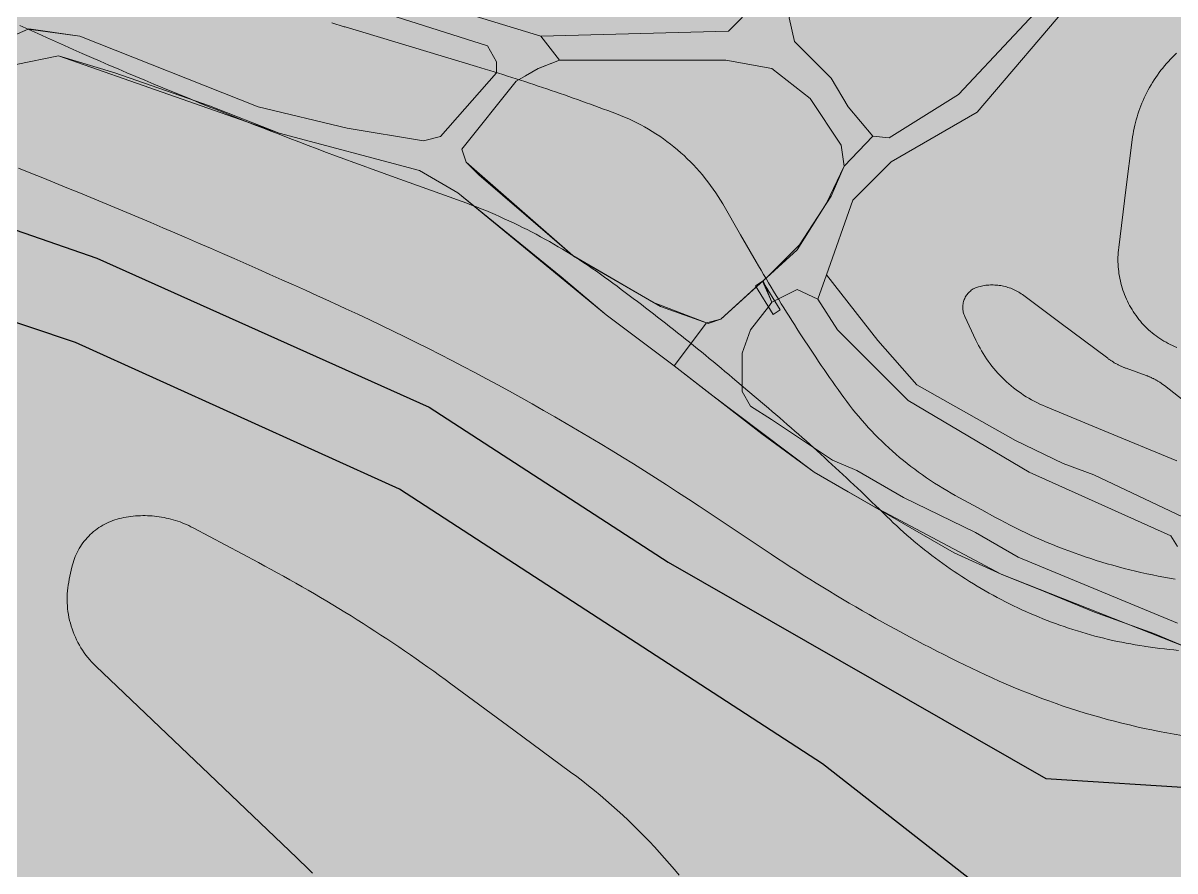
# Model space of a CAD drawing. Header units: metres. Extents: x 68582 to 69192, y 19191 to 19633.
# Drawn here: x 68811.1 to 68838.22, y 19369.8 to 19389.76 of the extents above; entities that cross this region are included whole.
import ezdxf

# ---------------------------------------------------------------- set-up
doc = ezdxf.new("R2010")
doc.units = ezdxf.units.M
doc.layers.get('0').update_dxf_attribs({"lineweight": 15})
doc.layers.add('None', color=7, linetype='Continuous', lineweight=5)

msp = doc.modelspace()

# ---------------------------------------------------------------- hatches: boundary and pattern name
at = {"true_color": 0xd1f0d1, "transparency": 33554687}
msp.add_hatch(color=254, dxfattribs=at).paths.add_polyline_path([(68588.122, 19191.443), (69192.296, 19191.443), (69192.296, 19628.232), (68588.122, 19628.232)], flags=0)
at = {"true_color": 0xffffff, "transparency": 33554687}
for points in [[(68823.287, 19389.454), (68827.708, 19389.568), (68828.03, 19389.89), (68828.775, 19392.335), (68828.73, 19392.79), (68828.497, 19393.794), (68828.897, 19393.842), (68830.127, 19392.79), (68829.137, 19389.884), (68829.262, 19389.329), (68830.127, 19388.464), (68830.53, 19387.79), (68831.108, 19387.1), (68830.43, 19386.39), (68830.359, 19386.89), (68829.63, 19387.99), (68828.73, 19388.69), (68827.647, 19388.89), (68823.73, 19388.89)], [(68831.497, 19387.064), (68833.125, 19388.084), (68835.749, 19390.884), (68837.23, 19391.99), (68837.83, 19393.29), (68838.168, 19391.99), (68835.88, 19390.388), (68833.567, 19387.664), (68831.539, 19386.493), (68830.636, 19385.59), (68830.017, 19383.834), (68829.815, 19383.259), (68829.33, 19383.49), (68828.73, 19383.19), (68828.522, 19383.692), (68829.33, 19384.426), (68830.017, 19385.521), (68830.43, 19386.39), (68831.108, 19387.1)], [(68827.19, 19382.703), (68826.43, 19381.69), (68824.83, 19382.89), (68821.334, 19385.768), (68820.43, 19386.29), (68817.13, 19387.167), (68811.93, 19388.99), (68810.93, 19388.79), (68808.53, 19387.69), (68807.93, 19387.09), (68807.93, 19386.581), (68808.93, 19385.581), (68805.18, 19386.88), (68807.153, 19387.843), (68811.216, 19389.62), (68812.43, 19389.454), (68816.63, 19387.79), (68818.73, 19387.29), (68820.53, 19386.99), (68820.93, 19387.09), (68822.247, 19388.59), (68822.247, 19388.853), (68822.03, 19389.229), (68819.387, 19390.066), (68816.949, 19391.474), (68815.42, 19392.162), (68814.966, 19392.761), (68815.363, 19392.99), (68815.83, 19392.49), (68819.295, 19390.678), (68823.287, 19389.454), (68823.73, 19388.89), (68823.25, 19388.704), (68822.707, 19388.394), (68821.43, 19386.79), (68821.53, 19386.49), (68824.042, 19384.288), (68825.946, 19383.184)], [(68830.017, 19383.834), (68831.23, 19382.29), (68832.147, 19381.244), (68834.465, 19379.935), (68835.593, 19379.39), (68836.316, 19379.125), (68838.547, 19378.064), (68839.73, 19378.29), (68842.949, 19378.752), (68847.792, 19380.249), (68848.833, 19381.29), (68849.83, 19382.534), (68850.43, 19384.284), (68850.857, 19386.184), (68850.947, 19387.234), (68851.61, 19386.69), (68851.23, 19384.09), (68851.33, 19383.69), (68852.069, 19383.473), (68851.747, 19382.611), (68851.209, 19382.968), (68850.819, 19383.004), (68850.03, 19381.69), (68848.93, 19380.49), (68848.133, 19379.79), (68844.53, 19378.49), (68839.83, 19377.59), (68839.58, 19377.44), (68838.28, 19377.44), (68838.13, 19377.69), (68834.792, 19379.19), (68831.937, 19380.879), (68830.277, 19382.539), (68829.815, 19383.259)], [(68828.73, 19383.19), (68828.649, 19383.084), (68828.23, 19382.539), (68828.03, 19381.99), (68828.03, 19381.219), (68828.03, 19381.09), (68828.23, 19380.744), (68828.723, 19380.426), (68830.156, 19379.472), (68830.73, 19379.225), (68831.83, 19378.59), (68833.53, 19377.767), (68834.53, 19377.19), (68838.28, 19375.636), (68838.547, 19375.79), (68838.524, 19376.59), (68838.43, 19376.99), (68838.28, 19377.44), (68839.58, 19377.44), (68839.535, 19377.249), (68839.63, 19376.567), (68839.83, 19376.221), (68840.23, 19375.99), (68840.377, 19375.29), (68840.23, 19375.143), (68840.145, 19374.59), (68840.2, 19373.928), (68840.23, 19373.39), (68840.53, 19371.796), (68840.83, 19371.623), (68839.034, 19371.796), (68839.137, 19371.974), (68838.837, 19374.691), (68838.53, 19375.05), (68834.13, 19376.79), (68831.13, 19378.382), (68829.73, 19379.19), (68827.281, 19381.03), (68826.43, 19381.69), (68827.19, 19382.703), (68827.53, 19382.79), (68828.514, 19383.685)]]:
    msp.add_hatch(color=7, dxfattribs=at).paths.add_polyline_path(points, flags=0)
at = {"layer": 'None', "linetype": 'Continuous', "lineweight": 0, "true_color": 0xffffff, "transparency": 33554687}
h = msp.add_hatch(color=7, dxfattribs=at)
h.paths.add_polyline_path([(68799.84, 19386.02), (68789.95, 19386.9), (68781.97, 19386.61), (68773.27, 19384.56), (68766.62, 19381.94), (68748.84, 19370.6), (68746.75, 19366.63), (68746.49, 19363.19), (68746.68, 19359.75), (68746.03, 19354.21), (68745.717, 19353), (68743.653, 19353), (68744.06, 19354.58), (68744.68, 19359.8), (68744.41, 19364.47), (68740.99, 19370.95), (68732.83, 19377.49), (68729.15, 19380.5), (68725.54, 19384.08), (68723.21, 19387.28), (68721.23, 19392.29), (68719.51, 19395.27), (68718.26, 19396.33), (68715.99, 19397.05), (68713.09, 19396.09), (68709.999, 19395.093), (68706, 19393.939), (68706, 19396.061), (68709, 19396.875), (68712.39, 19397.97), (68715.98, 19399.15), (68723.43, 19403.64), (68726.42, 19405.66), (68738.87, 19414.06), (68755.26, 19419.94), (68769.04, 19422.04), (68772.54, 19421.8), (68773.32, 19423.3), (68774.64, 19437.94), (68769.945, 19438.437), (68769.945, 19440.561), (68775.04, 19440.09), (68776.38, 19443.85), (68778.83, 19449.39), (68788.17, 19454.78), (68799.23, 19458.52), (68810.37, 19459.06), (68812.62, 19459.06), (68813.19, 19459.39), (68812.88, 19460.43), (68812.23, 19461.42), (68807.67, 19464.89), (68804.352, 19467.88), (68807.345, 19467.88), (68809.01, 19466.38), (68816.28, 19460.87), (68820.74, 19459.23), (68822.38, 19459.08), (68863.02, 19459.98), (68877.74, 19459.98), (68881.35, 19460.13), (68882.82, 19460.98), (68884.56, 19462.92), (68885.32, 19464.46), (68885.28, 19464.62), (68886.523, 19467.88), (68889.195, 19467.88), (68887.91, 19464.51), (68888.83, 19461.29), (68890.11, 19460.02), (68896, 19455.662), (68896, 19452.573), (68892.13, 19455.44), (68890.38, 19456.4), (68887.85, 19457.18), (68885.39, 19456.76), (68884.03, 19455.4), (68883.66, 19454.19), (68883.71, 19454.1), (68883.28, 19452.99), (68872.46, 19424.51), (68870.39, 19417.14), (68870.324, 19417.017), (68870.474, 19416.931), (68870.06, 19412.46), (68871.13, 19408.51), (68871.83, 19407.09), (68880.85, 19393.85), (68887.33, 19386.26), (68890.4, 19384.17), (68890.2, 19381.49), (68887.83, 19380.47), (68887.07, 19378.35), (68887.07, 19375.09), (68884.83, 19375.09), (68884.73, 19379.14), (68883.91, 19380.24), (68883.22, 19380.45), (68882.08, 19380.41), (68868.03, 19375.262), (68852.77, 19371.1), (68844.22, 19369.71), (68840.87, 19369.2), (68839.58, 19368.49), (68839.45, 19367.4), (68836.83, 19365.887), (68835.04, 19368.32), (68829.92, 19372.32), (68819.958, 19378.79), (68812.33, 19382.242), (68806.83, 19384.09)], flags=0)
h.paths.add_polyline_path([(68775.85, 19423.46), (68776.37, 19421.28), (68790.55, 19418.32), (68795.86, 19416.83), (68807.28, 19413.96), (68831.23, 19411.69), (68853.45, 19410.37), (68856.89, 19410.37), (68860.28, 19410.76), (68863.66, 19412.78), (68866.24, 19416.21), (68870.38, 19426.08), (68880.96, 19453.92), (68879.25, 19457.05), (68877.45, 19457.48), (68863.03, 19457.48), (68821.63, 19456.56), (68810.43, 19456.56), (68799.7, 19456.04), (68789.2, 19452.49), (68780.77, 19447.62), (68777.69, 19440.94)], flags=0)
h.paths.add_polyline_path([(68870.05, 19404.5), (68868.305, 19405.629), (68865.01, 19407.11), (68858.23, 19407.87), (68853.41, 19407.87), (68831.02, 19409.2), (68806.85, 19411.49), (68795.21, 19414.42), (68789.97, 19415.89), (68774.31, 19419.16), (68769.945, 19419.863), (68769.03, 19420.01), (68755.76, 19418), (68739.78, 19412.27), (68727.67, 19404.09), (68724.16, 19400.73), (68722.5, 19396.61), (68723.23, 19392.69), (68724.97, 19388.26), (68727.16, 19385.29), (68730.49, 19381.99), (68734.25, 19378.92), (68741.76, 19372.9), (68745.33, 19372.02), (68747.84, 19372.34), (68765.71, 19383.73), (68772.69, 19386.48), (68781.68, 19388.6), (68790.1, 19389.11), (68799.84, 19388.21), (68805.18, 19386.88), (68812.83, 19384.23), (68820.66, 19380.72), (68826.29, 19377.07), (68835.18, 19371.98), (68842.61, 19371.51), (68849.74, 19372.37), (68867.92, 19377.04), (68876.83, 19380.304), (68882.08, 19382.65), (68882.98, 19385.18), (68882.4, 19387.3), (68875.5, 19397.08)], flags=0)

# ---------------------------------------------------------------- linework, layer by layer
at = {"color": 7, "true_color": 0xffffff, "transparency": 33554687}
for points in [[(68823.287, 19389.454), (68827.708, 19389.568), (68828.03, 19389.89), (68828.775, 19392.335), (68828.73, 19392.79), (68828.497, 19393.794), (68828.897, 19393.842), (68830.127, 19392.79), (68829.137, 19389.884), (68829.262, 19389.329), (68830.127, 19388.464), (68830.53, 19387.79), (68831.108, 19387.1), (68830.43, 19386.39), (68830.359, 19386.89), (68829.63, 19387.99), (68828.73, 19388.69), (68827.647, 19388.89), (68823.73, 19388.89)], [(68831.497, 19387.064), (68833.125, 19388.084), (68835.749, 19390.884), (68837.23, 19391.99), (68837.83, 19393.29), (68838.168, 19391.99), (68835.88, 19390.388), (68833.567, 19387.664), (68831.539, 19386.493), (68830.636, 19385.59), (68830.017, 19383.834), (68829.815, 19383.259), (68829.33, 19383.49), (68828.73, 19383.19), (68828.522, 19383.692), (68829.33, 19384.426), (68830.017, 19385.521), (68830.43, 19386.39), (68831.108, 19387.1)]]:
    msp.add_lwpolyline(points, close=True, dxfattribs=at)
for points in [[(68819.295, 19390.678), (68823.287, 19389.454), (68823.73, 19388.89), (68823.25, 19388.704), (68822.707, 19388.394), (68821.43, 19386.79), (68821.53, 19386.49), (68824.042, 19384.288), (68825.946, 19383.184), (68827.19, 19382.703), (68826.43, 19381.69), (68824.83, 19382.89), (68821.334, 19385.768), (68820.43, 19386.29), (68817.13, 19387.167), (68811.93, 19388.99), (68810.93, 19388.79)], [(68807.153, 19387.843), (68811.216, 19389.62), (68812.43, 19389.454), (68816.63, 19387.79), (68818.73, 19387.29), (68820.53, 19386.99), (68820.93, 19387.09), (68822.247, 19388.59), (68822.247, 19388.853), (68822.03, 19389.229), (68819.387, 19390.066)], [(68838.53, 19375.05), (68834.13, 19376.79), (68831.13, 19378.382), (68829.73, 19379.19), (68827.281, 19381.03), (68826.43, 19381.69), (68827.19, 19382.703), (68827.53, 19382.79), (68828.514, 19383.685), (68828.73, 19383.19), (68828.649, 19383.084), (68828.23, 19382.539), (68828.03, 19381.99), (68828.03, 19381.219), (68828.03, 19381.09), (68828.23, 19380.744), (68828.723, 19380.426), (68830.156, 19379.472), (68830.73, 19379.225), (68831.83, 19378.59), (68833.53, 19377.767), (68834.53, 19377.19), (68838.28, 19375.636)], [(68838.28, 19377.44), (68838.13, 19377.69), (68834.792, 19379.19), (68831.937, 19380.879), (68830.277, 19382.539), (68829.815, 19383.259), (68830.017, 19383.834), (68831.23, 19382.29), (68832.147, 19381.244), (68834.465, 19379.935), (68835.593, 19379.39), (68836.316, 19379.125), (68838.547, 19378.064)]]:
    msp.add_lwpolyline(points, dxfattribs=at)
at = {"layer": 'None', "color": 7, "linetype": 'Continuous', "lineweight": 5, "transparency": 33554687}
for p, q in [((68813.018, 19377.965), (68813.065, 19377.988)), ((68813.065, 19377.988), (68813.112, 19378.01)), ((68813.112, 19378.01), (68813.16, 19378.031)), ((68813.16, 19378.031), (68813.209, 19378.049)), ((68813.209, 19378.049), (68813.259, 19378.066)), ((68813.259, 19378.066), (68813.309, 19378.081)), ((68813.309, 19378.081), (68813.36, 19378.095)), ((68813.36, 19378.095), (68813.414, 19378.108)), ((68813.414, 19378.108), (68813.469, 19378.119)), ((68813.469, 19378.119), (68813.524, 19378.13)), ((68813.524, 19378.13), (68813.579, 19378.139)), ((68813.579, 19378.139), (68813.635, 19378.146)), ((68813.635, 19378.146), (68813.69, 19378.153)), ((68813.69, 19378.153), (68813.746, 19378.158)), ((68813.746, 19378.158), (68813.802, 19378.162)), ((68813.802, 19378.162), (68813.858, 19378.165)), ((68813.858, 19378.165), (68813.914, 19378.166)), ((68813.914, 19378.166), (68813.97, 19378.166)), ((68813.97, 19378.166), (68814.026, 19378.165)), ((68814.026, 19378.165), (68814.082, 19378.163)), ((68814.082, 19378.163), (68814.137, 19378.159)), ((68814.137, 19378.159), (68814.193, 19378.154)), ((68814.193, 19378.154), (68814.249, 19378.148)), ((68814.249, 19378.148), (68814.304, 19378.14)), ((68814.304, 19378.14), (68814.359, 19378.132)), ((68814.359, 19378.132), (68814.415, 19378.122)), ((68814.415, 19378.122), (68814.469, 19378.11)), ((68814.469, 19378.11), (68814.524, 19378.098)), ((68814.524, 19378.098), (68814.578, 19378.084)), ((68814.578, 19378.084), (68814.632, 19378.069)), ((68814.632, 19378.069), (68814.686, 19378.053)), ((68814.686, 19378.053), (68814.739, 19378.035)), ((68814.739, 19378.035), (68814.792, 19378.017)), ((68814.792, 19378.017), (68814.844, 19377.997)), ((68814.844, 19377.997), (68814.896, 19377.976)), ((68812.641, 19377.683), (68812.678, 19377.72)), ((68812.678, 19377.72), (68812.717, 19377.756)), ((68812.717, 19377.756), (68812.757, 19377.79)), ((68812.757, 19377.79), (68812.798, 19377.823)), ((68812.798, 19377.823), (68812.84, 19377.854)), ((68812.84, 19377.854), (68812.883, 19377.884)), ((68812.883, 19377.884), (68812.927, 19377.912)), ((68812.927, 19377.912), (68812.972, 19377.939)), ((68812.972, 19377.939), (68813.018, 19377.965)), ((68814.896, 19377.976), (68814.947, 19377.954)), ((68814.947, 19377.954), (68814.998, 19377.93)), ((68814.998, 19377.93), (68815.048, 19377.906)), ((68815.048, 19377.906), (68815.098, 19377.88)), ((68815.098, 19377.88), (68816.64, 19377.06)), ((68812.419, 19377.392), (68812.447, 19377.437)), ((68812.447, 19377.437), (68812.475, 19377.481)), ((68812.475, 19377.481), (68812.506, 19377.523)), ((68812.506, 19377.523), (68812.537, 19377.565)), ((68812.537, 19377.565), (68812.571, 19377.606)), ((68812.571, 19377.606), (68812.605, 19377.645)), ((68812.605, 19377.645), (68812.641, 19377.683)), ((68812.307, 19377.155), (68812.326, 19377.204)), ((68812.326, 19377.204), (68812.347, 19377.252)), ((68812.347, 19377.252), (68812.369, 19377.3)), ((68812.369, 19377.3), (68812.394, 19377.346)), ((68812.394, 19377.346), (68812.419, 19377.392)), ((68812.185, 19376.67), (68812.248, 19376.955)), ((68812.248, 19376.955), (68812.26, 19377.005)), ((68812.26, 19377.005), (68812.274, 19377.056)), ((68812.274, 19377.056), (68812.29, 19377.106)), ((68812.29, 19377.106), (68812.307, 19377.155)), ((68816.64, 19377.06), (68816.79, 19376.98)), ((68816.79, 19376.98), (68816.938, 19376.9)), ((68816.938, 19376.9), (68817.084, 19376.82)), ((68812.171, 19376.601), (68812.185, 19376.67)), ((68817.084, 19376.82), (68817.231, 19376.739)), ((68817.231, 19376.739), (68817.378, 19376.657)), ((68817.378, 19376.657), (68817.523, 19376.575)), ((68812.137, 19376.323), (68812.142, 19376.393)), ((68812.142, 19376.393), (68812.15, 19376.463)), ((68812.15, 19376.463), (68812.159, 19376.532)), ((68812.159, 19376.532), (68812.171, 19376.601)), ((68817.523, 19376.575), (68817.669, 19376.492)), ((68817.669, 19376.492), (68817.814, 19376.409)), ((68817.814, 19376.409), (68817.959, 19376.324)), ((68812.134, 19376.253), (68812.137, 19376.323)), ((68812.134, 19376.185), (68812.134, 19376.253)), ((68812.135, 19376.115), (68812.134, 19376.185)), ((68812.139, 19376.045), (68812.135, 19376.115)), ((68817.959, 19376.324), (68818.103, 19376.239)), ((68818.103, 19376.239), (68818.247, 19376.154)), ((68818.247, 19376.154), (68818.39, 19376.067)), ((68812.145, 19375.975), (68812.139, 19376.045)), ((68812.154, 19375.906), (68812.145, 19375.975)), ((68812.164, 19375.837), (68812.154, 19375.906)), ((68812.177, 19375.768), (68812.164, 19375.837)), ((68818.39, 19376.067), (68818.533, 19375.98)), ((68818.533, 19375.98), (68818.676, 19375.893)), ((68818.676, 19375.893), (68818.819, 19375.804)), ((68812.192, 19375.699), (68812.177, 19375.768)), ((68812.209, 19375.632), (68812.192, 19375.699)), ((68812.228, 19375.564), (68812.209, 19375.632)), ((68812.25, 19375.498), (68812.228, 19375.564)), ((68818.819, 19375.804), (68818.961, 19375.715)), ((68818.961, 19375.715), (68819.102, 19375.626)), ((68819.102, 19375.626), (68819.243, 19375.536)), ((68812.273, 19375.432), (68812.25, 19375.498)), ((68812.299, 19375.367), (68812.273, 19375.432)), ((68812.327, 19375.303), (68812.299, 19375.367)), ((68812.357, 19375.239), (68812.327, 19375.303)), ((68819.243, 19375.536), (68819.384, 19375.445)), ((68819.384, 19375.445), (68819.524, 19375.353)), ((68819.524, 19375.353), (68819.664, 19375.262)), ((68812.388, 19375.177), (68812.357, 19375.239)), ((68812.422, 19375.116), (68812.388, 19375.177)), ((68812.458, 19375.056), (68812.422, 19375.116)), ((68812.496, 19374.997), (68812.458, 19375.056)), ((68812.535, 19374.939), (68812.496, 19374.997)), ((68819.664, 19375.262), (68819.803, 19375.169)), ((68819.803, 19375.169), (68819.942, 19375.075)), ((68819.942, 19375.075), (68820.081, 19374.981)), ((68812.576, 19374.883), (68812.535, 19374.939)), ((68812.62, 19374.828), (68812.576, 19374.883)), ((68812.665, 19374.774), (68812.62, 19374.828)), ((68812.711, 19374.722), (68812.665, 19374.774)), ((68820.081, 19374.981), (68820.219, 19374.887)), ((68820.219, 19374.887), (68820.357, 19374.791)), ((68820.357, 19374.791), (68820.494, 19374.695)), ((68812.759, 19374.671), (68812.711, 19374.722)), ((68812.809, 19374.622), (68812.759, 19374.671)), ((68815.475, 19372.08), (68812.809, 19374.622)), ((68820.494, 19374.695), (68820.631, 19374.599)), ((68820.631, 19374.599), (68820.768, 19374.502)), ((68820.768, 19374.502), (68820.903, 19374.404)), ((68820.903, 19374.404), (68821.039, 19374.305)), ((68821.039, 19374.305), (68821.171, 19374.208)), ((68821.171, 19374.208), (68822.655, 19373.115)), ((68822.655, 19373.115), (68823.992, 19372.13)), ((68817.541, 19370.11), (68815.475, 19372.08)), ((68823.992, 19372.13), (68824.135, 19372.024)), ((68824.135, 19372.024), (68824.275, 19371.916)), ((68824.275, 19371.916), (68824.414, 19371.807)), ((68824.414, 19371.807), (68824.551, 19371.696)), ((68824.551, 19371.696), (68824.687, 19371.583)), ((68824.687, 19371.583), (68824.822, 19371.469)), ((68824.822, 19371.469), (68824.956, 19371.353)), ((68824.956, 19371.353), (68825.087, 19371.235)), ((68825.087, 19371.235), (68825.218, 19371.115)), ((68825.218, 19371.115), (68825.346, 19370.994)), ((68825.346, 19370.994), (68825.473, 19370.871)), ((68825.473, 19370.871), (68825.599, 19370.747)), ((68825.599, 19370.747), (68825.723, 19370.621)), ((68825.723, 19370.621), (68825.846, 19370.494)), ((68825.846, 19370.494), (68825.967, 19370.365)), ((68825.967, 19370.365), (68826.086, 19370.234)), ((68826.086, 19370.234), (68826.203, 19370.102)), ((68817.636, 19370.019), (68817.541, 19370.11)), ((68817.728, 19369.93), (68817.636, 19370.019)), ((68817.82, 19369.84), (68817.728, 19369.93)), ((68817.911, 19369.75), (68817.82, 19369.84)), ((68826.203, 19370.102), (68826.319, 19369.969)), ((68826.319, 19369.969), (68826.434, 19369.834)), ((68826.434, 19369.834), (68826.546, 19369.698))]:
    msp.add_line(p, q, dxfattribs=at)
at = {"layer": 'None', "color": 7, "linetype": 'Continuous', "lineweight": 25, "true_color": 0xffffff, "transparency": 33554687}
for points in [[(68790.1, 19389.11), (68799.84, 19388.21), (68805.18, 19386.88), (68812.83, 19384.23), (68820.66, 19380.72), (68826.29, 19377.07), (68835.18, 19371.98), (68842.61, 19371.51), (68849.74, 19372.37), (68867.92, 19377.04), (68876.83, 19380.304), (68882.08, 19382.65), (68882.98, 19385.18), (68882.4, 19387.3), (68875.5, 19397.08), (68870.05, 19404.5), (68868.305, 19405.629), (68865.01, 19407.11), (68858.23, 19407.87), (68853.41, 19407.87), (68831.02, 19409.2), (68806.85, 19411.49), (68795.21, 19414.42)], [(68836.83, 19365.887), (68835.04, 19368.32), (68829.92, 19372.32), (68819.958, 19378.79), (68812.33, 19382.242), (68806.83, 19384.09), (68799.84, 19386.02)]]:
    msp.add_lwpolyline(points, dxfattribs=at)
at = {"layer": 'None', "color": 7, "linetype": 'Continuous', "lineweight": 13, "true_color": 0xffffff, "transparency": 33554687}
for points in [[(68808.43, 19388.39), (68811.23, 19389.626), (68812.43, 19389.454), (68816.63, 19387.79), (68818.73, 19387.29), (68820.53, 19386.99), (68820.93, 19387.09), (68822.247, 19388.59), (68822.247, 19388.853), (68822.03, 19389.229), (68819.387, 19390.066), (68818.827, 19390.39), (68816.44, 19391.703), (68815.42, 19392.162), (68814.793, 19392.99), (68814.1, 19394.09), (68812.871, 19396.094), (68812.83, 19396.29), (68812.83, 19396.79), (68812.83, 19397.504), (68812.63, 19397.59), (68811.33, 19398.19), (68810.33, 19398.69)], [(68838.53, 19375.05), (68837.73, 19375.39), (68836.33, 19375.89), (68835.13, 19376.39), (68834.13, 19376.79), (68833.021, 19377.29), (68831.73, 19378.035), (68830.53, 19378.728), (68829.73, 19379.19), (68828.494, 19380.09), (68826.43, 19381.69), (68824.83, 19382.89), (68823.766, 19383.79), (68821.334, 19385.768), (68820.43, 19386.29), (68817.13, 19387.167), (68815.487, 19387.812), (68813.257, 19388.59), (68811.93, 19388.99), (68810.93, 19388.79)]]:
    msp.add_lwpolyline(points, dxfattribs=at)
at = {"layer": 'None', "color": 7, "linetype": 'Continuous', "lineweight": 5, "transparency": 33554687}
for points in [[(68811.023, 19389.709), (68811.231, 19389.612), (68811.44, 19389.517), (68811.649, 19389.422), (68811.859, 19389.327), (68812.069, 19389.234), (68812.279, 19389.141), (68812.489, 19389.048), (68812.705, 19388.955), (68812.909, 19388.865), (68813.119, 19388.775), (68813.332, 19388.684), (68813.542, 19388.594), (68813.755, 19388.504), (68813.966, 19388.415), (68814.178, 19388.327), (68814.391, 19388.238), (68814.602, 19388.15), (68814.816, 19388.062), (68815.028, 19387.975), (68815.242, 19387.888), (68815.454, 19387.802), (68815.667, 19387.717), (68815.881, 19387.631), (68816.094, 19387.546), (68816.309, 19387.461), (68816.522, 19387.377), (68816.737, 19387.293), (68816.951, 19387.21), (68817.164, 19387.128), (68817.38, 19387.045), (68817.594, 19386.963), (68817.81, 19386.881), (68818.024, 19386.8), (68818.24, 19386.719), (68818.455, 19386.639), (68818.67, 19386.56), (68818.887, 19386.48), (68819.102, 19386.401), (68819.319, 19386.322), (68819.541, 19386.243), (68819.66, 19386.2), (68821.435, 19385.56), (68821.548, 19385.519), (68821.659, 19385.477), (68821.771, 19385.434), (68821.881, 19385.391), (68821.992, 19385.346), (68822.102, 19385.3), (68822.211, 19385.253), (68822.32, 19385.205), (68822.429, 19385.157), (68822.537, 19385.107), (68822.645, 19385.056), (68822.752, 19385.005), (68822.859, 19384.952), (68822.966, 19384.899), (68823.072, 19384.844), (68823.177, 19384.789), (68823.282, 19384.733), (68823.386, 19384.676), (68823.49, 19384.617), (68823.594, 19384.558), (68823.696, 19384.498), (68823.799, 19384.437), (68823.901, 19384.376), (68824.002, 19384.313), (68824.103, 19384.249), (68824.203, 19384.185), (68824.302, 19384.119), (68824.401, 19384.053), (68824.5, 19383.986), (68824.597, 19383.918), (68824.694, 19383.849), (68824.79, 19383.78), (68824.891, 19383.707), (68824.987, 19383.636), (68825.084, 19383.565), (68825.18, 19383.493), (68825.276, 19383.422), (68825.372, 19383.35), (68825.468, 19383.278), (68825.563, 19383.206), (68825.659, 19383.133), (68825.754, 19383.061), (68825.849, 19382.988), (68825.945, 19382.914), (68826.039, 19382.841), (68826.134, 19382.768), (68826.228, 19382.694), (68826.323, 19382.62), (68826.417, 19382.546), (68826.51, 19382.472), (68826.605, 19382.397), (68826.698, 19382.322), (68826.791, 19382.247), (68826.885, 19382.172), (68826.978, 19382.096), (68827.071, 19382.021), (68827.164, 19381.945), (68827.256, 19381.869), (68827.349, 19381.792), (68827.441, 19381.716), (68827.533, 19381.639), (68827.625, 19381.562), (68827.716, 19381.485), (68827.804, 19381.411), (68828.165, 19381.105), (68828.554, 19380.775), (68828.648, 19380.696), (68828.737, 19380.62), (68828.827, 19380.544), (68828.916, 19380.467), (68829.005, 19380.39), (68829.094, 19380.313), (68829.182, 19380.236), (68829.271, 19380.158), (68829.359, 19380.081), (68829.447, 19380.003), (68829.535, 19379.925), (68829.623, 19379.846), (68829.71, 19379.768), (68829.798, 19379.689), (68829.885, 19379.61), (68829.972, 19379.532), (68830.059, 19379.452), (68830.145, 19379.373), (68830.231, 19379.294), (68830.318, 19379.214), (68830.404, 19379.134), (68830.49, 19379.053), (68830.576, 19378.973), (68830.661, 19378.892), (68830.747, 19378.812), (68830.832, 19378.731), (68830.917, 19378.65), (68831.002, 19378.568), (68831.087, 19378.486), (68831.171, 19378.405), (68831.255, 19378.323), (68831.335, 19378.245), (68831.436, 19378.146), (68831.513, 19378.072), (68831.591, 19377.998), (68831.67, 19377.924), (68831.749, 19377.851), (68831.829, 19377.779), (68831.911, 19377.708), (68831.992, 19377.637), (68832.075, 19377.567), (68832.157, 19377.498), (68832.241, 19377.43), (68832.325, 19377.363), (68832.41, 19377.296), (68832.496, 19377.23), (68832.582, 19377.165), (68832.669, 19377.101), (68832.756, 19377.038), (68832.844, 19376.975), (68832.933, 19376.913), (68833.022, 19376.852), (68833.111, 19376.792), (68833.202, 19376.733), (68833.292, 19376.675), (68833.384, 19376.618), (68833.476, 19376.561), (68833.568, 19376.505), (68833.661, 19376.45), (68833.754, 19376.397), (68833.848, 19376.343), (68833.943, 19376.291), (68834.038, 19376.24), (68834.133, 19376.19), (68834.23, 19376.14), (68834.326, 19376.092), (68834.422, 19376.044), (68834.52, 19375.998), (68834.617, 19375.952), (68834.715, 19375.908), (68834.814, 19375.864), (68834.913, 19375.821), (68835.013, 19375.78), (68835.112, 19375.739), (68835.213, 19375.7), (68835.313, 19375.661), (68835.414, 19375.624), (68835.516, 19375.587), (68835.618, 19375.552), (68835.72, 19375.517), (68835.822, 19375.484), (68835.925, 19375.451), (68836.028, 19375.42), (68836.132, 19375.39), (68836.236, 19375.36), (68836.34, 19375.332), (68836.444, 19375.305), (68836.548, 19375.279), (68836.653, 19375.253), (68836.758, 19375.229), (68836.864, 19375.206), (68836.969, 19375.185), (68837.075, 19375.164), (68837.181, 19375.144), (68837.287, 19375.125), (68837.394, 19375.107), (68837.5, 19375.091), (68837.54, 19375.085), (68837.649, 19375.069), (68837.759, 19375.054), (68837.868, 19375.04), (68837.978, 19375.027), (68838.088, 19375.015), (68838.198, 19375.004), (68838.308, 19374.993)], [(68838.229, 19376.673), (68838.095, 19376.695), (68837.96, 19376.719), (68837.826, 19376.744), (68837.692, 19376.771), (68837.558, 19376.799), (68837.424, 19376.828), (68837.291, 19376.859), (68837.158, 19376.891), (68837.026, 19376.925), (68836.894, 19376.96), (68836.762, 19376.996), (68836.631, 19377.034), (68836.499, 19377.073), (68836.369, 19377.113), (68836.239, 19377.155), (68836.109, 19377.198), (68835.98, 19377.243), (68835.851, 19377.288), (68835.722, 19377.335), (68835.595, 19377.384), (68835.467, 19377.434), (68835.34, 19377.485), (68835.214, 19377.537), (68835.088, 19377.591), (68834.963, 19377.645), (68834.838, 19377.702), (68834.714, 19377.759), (68834.591, 19377.818), (68834.468, 19377.878), (68834.346, 19377.939), (68834.224, 19378.002), (68834.104, 19378.066), (68833.984, 19378.13), (68833.675, 19378.3), (68833.049, 19378.643), (68832.95, 19378.698), (68832.851, 19378.755), (68832.754, 19378.813), (68832.657, 19378.872), (68832.561, 19378.933), (68832.466, 19378.995), (68832.372, 19379.058), (68832.279, 19379.123), (68832.187, 19379.189), (68832.096, 19379.256), (68832.005, 19379.325), (68831.916, 19379.395), (68831.827, 19379.466), (68831.74, 19379.538), (68831.654, 19379.612), (68831.568, 19379.687), (68831.484, 19379.763), (68831.401, 19379.84), (68831.319, 19379.918), (68831.238, 19379.998), (68831.158, 19380.079), (68831.079, 19380.16), (68831.002, 19380.243), (68830.926, 19380.327), (68830.85, 19380.412), (68830.777, 19380.498), (68830.704, 19380.586), (68830.632, 19380.674), (68830.562, 19380.763), (68830.493, 19380.853), (68830.426, 19380.944), (68830.36, 19381.035), (68830.289, 19381.134), (68830.223, 19381.229), (68830.157, 19381.323), (68830.091, 19381.418), (68830.025, 19381.513), (68829.96, 19381.608), (68829.895, 19381.703), (68829.83, 19381.798), (68829.765, 19381.894), (68829.701, 19381.99), (68829.638, 19382.086), (68829.574, 19382.182), (68829.51, 19382.279), (68829.447, 19382.375), (68829.385, 19382.472), (68829.322, 19382.569), (68829.26, 19382.666), (68829.198, 19382.763), (68829.136, 19382.86), (68829.075, 19382.958), (68829.014, 19383.056), (68828.953, 19383.154), (68828.892, 19383.252), (68828.832, 19383.351), (68828.772, 19383.449), (68828.713, 19383.548), (68828.653, 19383.647), (68828.594, 19383.746), (68828.535, 19383.845), (68828.476, 19383.945), (68828.418, 19384.044), (68828.364, 19384.138), (68827.995, 19384.775), (68827.573, 19385.503), (68827.521, 19385.592), (68827.465, 19385.681), (68827.408, 19385.768), (68827.349, 19385.855), (68827.288, 19385.94), (68827.225, 19386.023), (68827.161, 19386.106), (68827.095, 19386.187), (68827.027, 19386.266), (68826.957, 19386.344), (68826.886, 19386.421), (68826.813, 19386.496), (68826.738, 19386.569), (68826.662, 19386.641), (68826.585, 19386.711), (68826.506, 19386.78), (68826.425, 19386.847), (68826.343, 19386.912), (68826.26, 19386.975), (68826.175, 19387.037), (68826.089, 19387.096), (68826.002, 19387.154), (68825.914, 19387.21), (68825.824, 19387.264), (68825.734, 19387.316), (68825.642, 19387.366), (68825.549, 19387.414), (68825.455, 19387.461), (68825.36, 19387.505), (68825.264, 19387.547), (68825.168, 19387.587), (68825.07, 19387.625), (68824.971, 19387.663), (68824.869, 19387.701), (68824.767, 19387.739), (68824.664, 19387.776), (68824.562, 19387.814), (68824.46, 19387.851), (68824.358, 19387.888), (68824.256, 19387.925), (68824.153, 19387.961), (68824.05, 19387.998), (68823.948, 19388.034), (68823.845, 19388.07), (68823.742, 19388.105), (68823.639, 19388.141), (68823.536, 19388.176), (68823.433, 19388.211), (68823.329, 19388.246), (68823.226, 19388.28), (68823.123, 19388.315), (68823.02, 19388.349), (68822.916, 19388.383), (68822.813, 19388.416), (68822.709, 19388.45), (68822.606, 19388.483), (68822.501, 19388.516), (68822.398, 19388.549), (68822.294, 19388.581), (68822.19, 19388.614), (68822.086, 19388.646), (68821.982, 19388.678), (68821.878, 19388.709), (68821.772, 19388.741), (68818.68, 19389.67), (68818.661, 19389.676), (68818.366, 19389.766)], [(68838.267, 19382.128), (68838.215, 19382.149), (68838.164, 19382.172), (68838.113, 19382.195), (68838.063, 19382.22), (68838.014, 19382.247), (68837.965, 19382.274), (68837.917, 19382.303), (68837.87, 19382.334), (68837.823, 19382.365), (68837.778, 19382.398), (68837.733, 19382.432), (68837.689, 19382.467), (68837.646, 19382.503), (68837.604, 19382.54), (68837.564, 19382.578), (68837.524, 19382.618), (68837.485, 19382.658), (68837.447, 19382.699), (68837.41, 19382.742), (68837.375, 19382.785), (68837.34, 19382.83), (68837.307, 19382.875), (68837.274, 19382.921), (68837.243, 19382.968), (68837.213, 19383.016), (68837.184, 19383.064), (68837.157, 19383.114), (68837.13, 19383.163), (68837.105, 19383.214), (68837.081, 19383.265), (68837.059, 19383.317), (68837.037, 19383.369), (68837.018, 19383.422), (68836.999, 19383.475), (68836.982, 19383.529), (68836.966, 19383.583), (68836.951, 19383.637), (68836.938, 19383.692), (68836.926, 19383.747), (68836.915, 19383.803), (68836.906, 19383.858), (68836.899, 19383.914), (68836.892, 19383.97), (68836.887, 19384.026), (68836.884, 19384.083), (68836.882, 19384.139), (68836.881, 19384.195), (68836.882, 19384.251), (68836.884, 19384.307), (68836.887, 19384.363), (68836.892, 19384.419), (68836.899, 19384.476), (68837.07, 19385.84), (68837.218, 19387.017), (68837.227, 19387.084), (68837.238, 19387.152), (68837.25, 19387.22), (68837.263, 19387.287), (68837.278, 19387.355), (68837.294, 19387.421), (68837.312, 19387.488), (68837.331, 19387.554), (68837.351, 19387.62), (68837.372, 19387.685), (68837.395, 19387.75), (68837.42, 19387.814), (68837.445, 19387.878), (68837.472, 19387.941), (68837.5, 19388.004), (68837.53, 19388.066), (68837.561, 19388.128), (68837.593, 19388.189), (68837.626, 19388.249), (68837.661, 19388.309), (68837.696, 19388.367), (68837.733, 19388.425), (68837.771, 19388.483), (68837.811, 19388.539), (68837.851, 19388.595), (68837.893, 19388.65), (68837.935, 19388.704), (68837.979, 19388.757), (68838.024, 19388.809), (68838.07, 19388.86), (68838.117, 19388.91), (68838.165, 19388.96), (68838.261, 19389.057)], [(68810.992, 19386.345), (68811.277, 19386.231), (68811.559, 19386.117), (68811.844, 19386.002), (68812.126, 19385.887), (68812.41, 19385.77), (68812.694, 19385.653), (68812.975, 19385.537), (68813.258, 19385.419), (68813.539, 19385.302), (68813.822, 19385.183), (68814.103, 19385.064), (68814.386, 19384.944), (68814.668, 19384.824), (68814.948, 19384.704), (68815.23, 19384.583), (68815.509, 19384.462), (68815.791, 19384.339), (68816.07, 19384.217), (68816.351, 19384.094), (68816.632, 19383.97), (68816.91, 19383.846), (68817.191, 19383.721), (68817.468, 19383.597), (68817.748, 19383.471), (68818.028, 19383.344), (68818.296, 19383.221), (68818.375, 19383.185), (68818.417, 19383.166), (68818.701, 19383.036), (68818.98, 19382.907), (68819.259, 19382.775), (68819.536, 19382.643), (68819.813, 19382.509), (68820.09, 19382.374), (68820.366, 19382.237), (68820.642, 19382.099), (68820.916, 19381.96), (68821.19, 19381.819), (68821.463, 19381.677), (68821.736, 19381.533), (68822.007, 19381.389), (68822.279, 19381.242), (68822.549, 19381.095), (68822.818, 19380.946), (68823.087, 19380.796), (68823.355, 19380.644), (68823.622, 19380.491), (68823.888, 19380.337), (68824.155, 19380.181), (68824.419, 19380.024), (68824.684, 19379.866), (68824.947, 19379.706), (68825.21, 19379.545), (68825.471, 19379.383), (68825.733, 19379.22), (68825.992, 19379.055), (68826.251, 19378.889), (68826.51, 19378.721), (68826.767, 19378.553), (68827.02, 19378.385), (68828.713, 19377.258), (68828.861, 19377.16), (68829.012, 19377.061), (68829.165, 19376.962), (68829.317, 19376.864), (68829.47, 19376.767), (68829.623, 19376.671), (68829.777, 19376.575), (68829.931, 19376.48), (68830.085, 19376.386), (68830.241, 19376.292), (68830.397, 19376.199), (68830.552, 19376.107), (68830.709, 19376.015), (68830.866, 19375.925), (68831.023, 19375.835), (68831.181, 19375.746), (68831.339, 19375.657), (68831.497, 19375.57), (68831.656, 19375.483), (68831.815, 19375.397), (68831.975, 19375.311), (68832.135, 19375.226), (68832.296, 19375.142), (68832.457, 19375.059), (68832.618, 19374.977), (68832.779, 19374.895), (68832.942, 19374.814), (68833.104, 19374.734), (68833.267, 19374.654), (68833.43, 19374.576), (68833.594, 19374.498), (68833.76, 19374.42), (68833.922, 19374.345), (68834.086, 19374.271), (68834.251, 19374.199), (68834.417, 19374.129), (68834.583, 19374.06), (68834.75, 19373.993), (68834.918, 19373.928), (68835.086, 19373.864), (68835.255, 19373.802), (68835.424, 19373.742), (68835.594, 19373.684), (68835.765, 19373.627), (68835.936, 19373.572), (68836.108, 19373.519), (68836.281, 19373.468), (68836.454, 19373.418), (68836.627, 19373.37), (68836.801, 19373.324), (68836.975, 19373.28), (68837.15, 19373.237), (68837.325, 19373.197), (68837.501, 19373.158), (68837.677, 19373.12), (68837.853, 19373.085), (68838.03, 19373.051), (68838.207, 19373.019), (68838.384, 19372.989)], [(68838.272, 19379.453), (68836.515, 19380.18), (68835.172, 19380.736), (68835.106, 19380.764), (68835.04, 19380.794), (68834.974, 19380.826), (68834.91, 19380.859), (68834.846, 19380.893), (68834.783, 19380.929), (68834.721, 19380.966), (68834.66, 19381.005), (68834.6, 19381.046), (68834.541, 19381.087), (68834.483, 19381.13), (68834.425, 19381.174), (68834.369, 19381.22), (68834.314, 19381.267), (68834.26, 19381.315), (68834.207, 19381.365), (68834.155, 19381.415), (68834.105, 19381.467), (68834.055, 19381.52), (68834.007, 19381.574), (68833.96, 19381.629), (68833.915, 19381.686), (68833.87, 19381.743), (68833.827, 19381.801), (68833.786, 19381.861), (68833.746, 19381.921), (68833.707, 19381.982), (68833.669, 19382.044), (68833.634, 19382.107), (68833.599, 19382.171), (68833.566, 19382.235), (68833.535, 19382.3), (68833.275, 19382.856), (68833.264, 19382.881), (68833.254, 19382.907), (68833.246, 19382.933), (68833.239, 19382.96), (68833.234, 19382.987), (68833.23, 19383.014), (68833.228, 19383.042), (68833.227, 19383.069), (68833.228, 19383.096), (68833.23, 19383.124), (68833.234, 19383.151), (68833.239, 19383.178), (68833.246, 19383.204), (68833.254, 19383.231), (68833.263, 19383.256), (68833.274, 19383.281), (68833.286, 19383.306), (68833.3, 19383.33), (68833.315, 19383.353), (68833.331, 19383.375), (68833.348, 19383.397), (68833.367, 19383.417), (68833.386, 19383.436), (68833.407, 19383.454), (68833.428, 19383.471), (68833.451, 19383.487), (68833.474, 19383.502), (68833.498, 19383.515), (68833.523, 19383.527), (68833.548, 19383.538), (68833.574, 19383.547), (68833.6, 19383.555), (68833.634, 19383.563), (68833.668, 19383.571), (68833.702, 19383.578), (68833.737, 19383.583), (68833.771, 19383.588), (68833.806, 19383.592), (68833.841, 19383.594), (68833.876, 19383.596), (68833.911, 19383.597), (68833.946, 19383.597), (68833.981, 19383.595), (68834.015, 19383.593), (68834.05, 19383.59), (68834.085, 19383.586), (68834.12, 19383.581), (68834.154, 19383.574), (68834.188, 19383.567), (68834.222, 19383.559), (68834.256, 19383.55), (68834.289, 19383.54), (68834.323, 19383.529), (68834.355, 19383.518), (68834.388, 19383.505), (68834.42, 19383.491), (68834.452, 19383.477), (68834.483, 19383.461), (68834.514, 19383.445), (68834.544, 19383.427), (68834.574, 19383.409), (68834.604, 19383.39), (68834.633, 19383.371), (68834.661, 19383.35), (68835.51, 19382.715), (68836.64, 19381.87), (68836.652, 19381.86), (68836.665, 19381.851), (68836.677, 19381.842), (68836.69, 19381.833), (68836.703, 19381.825), (68836.716, 19381.816), (68836.729, 19381.808), (68836.742, 19381.799), (68836.755, 19381.791), (68836.768, 19381.783), (68836.781, 19381.775), (68836.795, 19381.767), (68836.808, 19381.759), (68836.822, 19381.751), (68836.835, 19381.744), (68836.849, 19381.736), (68836.862, 19381.729), (68836.876, 19381.722), (68836.89, 19381.715), (68836.904, 19381.708), (68836.918, 19381.701), (68836.932, 19381.694), (68836.946, 19381.688), (68836.96, 19381.681), (68836.974, 19381.675), (68836.988, 19381.669), (68837.003, 19381.663), (68837.017, 19381.657), (68837.031, 19381.651), (68837.046, 19381.646), (68837.06, 19381.64), (68837.075, 19381.635), (68837.31, 19381.55), (68837.545, 19381.465), (68837.56, 19381.46), (68837.574, 19381.454), (68837.589, 19381.448), (68837.603, 19381.443), (68837.617, 19381.437), (68837.632, 19381.431), (68837.646, 19381.425), (68837.66, 19381.418), (68837.674, 19381.412), (68837.688, 19381.405), (68837.702, 19381.398), (68837.716, 19381.391), (68837.73, 19381.384), (68837.743, 19381.377), (68837.757, 19381.37), (68837.771, 19381.363), (68837.784, 19381.355), (68837.798, 19381.347), (68837.811, 19381.34), (68837.824, 19381.332), (68837.837, 19381.323), (68837.851, 19381.315), (68837.864, 19381.307), (68837.877, 19381.298), (68837.889, 19381.29), (68837.902, 19381.281), (68837.915, 19381.272), (68837.928, 19381.263), (68837.94, 19381.254), (68837.953, 19381.245), (68837.965, 19381.236), (68837.977, 19381.226), (68839.145, 19380.315)]]:
    msp.add_lwpolyline(points, dxfattribs=at)
at = {"layer": 'None', "color": 7, "linetype": 'Continuous', "lineweight": 13, "true_color": 0xffffff, "transparency": 33554687}
msp.add_lwpolyline([(68821.83, 19386.19), (68824.059, 19384.273), (68826.108, 19383.09), (68827.23, 19382.689), (68827.53, 19382.79), (68828.63, 19383.79), (68829.38, 19384.54), (68830.127, 19385.69), (68830.43, 19386.39), (68830.359, 19386.89), (68829.63, 19387.99), (68828.73, 19388.69), (68827.647, 19388.89), (68826.472, 19388.89), (68823.73, 19388.89), (68823.23, 19388.696), (68822.93, 19388.523), (68822.707, 19388.394), (68821.43, 19386.79), (68821.53, 19386.49)], close=True, dxfattribs=at)
at = {"layer": 'None', "color": 7, "linetype": 'Continuous', "lineweight": 13, "transparency": 33554687}
msp.add_lwpolyline([(68828.514, 19383.685), (68828.93, 19383.009), (68828.76, 19382.904), (68828.344, 19383.58)], close=True, dxfattribs=at)

doc.saveas('drawing.dxf')
